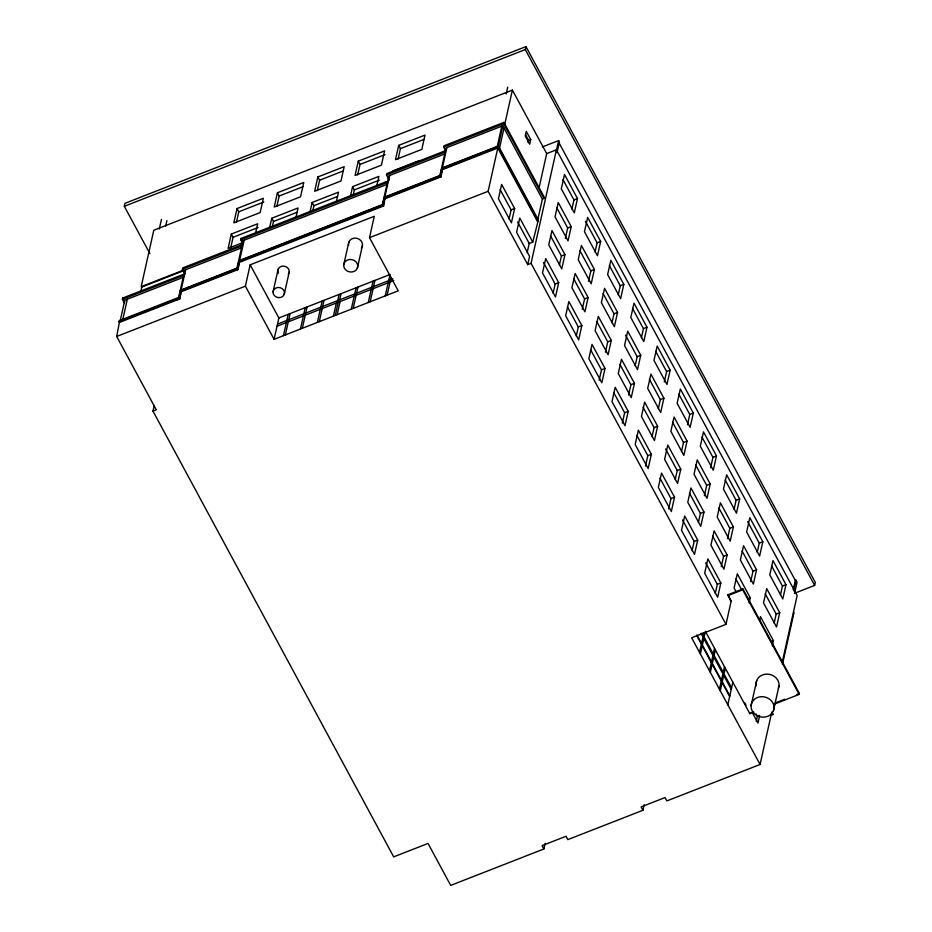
<?xml version="1.0" encoding="UTF-8"?>
<svg xmlns="http://www.w3.org/2000/svg" width="932" height="932" viewBox="0 0 932 932"><rect width="100%" height="100%" fill="white"/><g stroke="black" fill="none" stroke-linecap="round" stroke-linejoin="round"><path stroke-width="1.4" d="M149.877 253.597L124.317 206.287L124.981 203.316L525.951 46.6L815.314 582.442L814.65 585.413L794.437 593.3M124.457 303.156L122.407 299.347L122.698 298.042L182.695 274.591L183.488 276.058M545.15 843.367L543.892 848.97L450.692 885.4L428.033 843.437L393.688 856.869L152.976 411.117L156.296 409.824L116.686 336.475L119.529 321.633M120.135 321.074L124.795 300.186L183.196 277.363L182.695 274.591M122.651 320.084L127.323 299.207M141.105 291.157L141.757 286.45M159.314 228.981L161.446 219.416M165.686 226.115L166.91 220.651M184.99 273.95L182.427 269.22L182.73 267.915L241.004 245.139L241.796 246.607M152.976 411.117L154.246 405.443M180.121 297.634L178.991 297.308L180.587 290.155L237.264 268.008L239.128 260.611L382.702 204.492L384.333 197.188L440.207 175.356L441.85 168.04L498.41 145.94L538.358 219.917L532.766 242.099L529.225 243.485L527.186 252.584M179.328 297.937L180.587 290.155M185.631 269.744L181.018 290.365L236.891 268.533L243.136 240.607L386.943 184.396L386.442 181.624L241.039 238.452L240.747 239.769L242.658 243.31M119.867 322.262L179.864 298.811L181.123 291.029L237.8 268.882L239.431 261.577L383.297 205.343L384.928 198.038L440.754 176.23L442.385 168.913L498.142 147.116L502.767 125.773L446.09 147.92L439.846 175.857L386.116 196.862M179.864 298.811L181.123 291.029M255.613 232.872L257.651 223.762L231.311 234.06L228.119 248.355L242.6 242.704M237.019 208.558L233.815 222.865L260.156 212.566L263.348 198.271L237.019 208.558L238.767 211.797L236.437 222.2M230.449 249.007L233.07 237.299L231.311 234.06M172.804 300.488L178.525 298.252L184.827 270.059L241.505 247.912L241.004 245.139M237.602 268.637L239.128 260.611L237.334 269.826L236.996 269.197M239.559 260.82L244.172 240.2M180.657 291.972L238.138 269.511L239.431 261.577M245.384 286.171L250.16 264.805L374.28 216.294L369.503 237.66L398.209 290.819L274.09 339.33L245.384 286.171L116.686 336.475M269.697 227.361L271.736 218.263L298.065 207.964L296.038 217.074M277.433 192.761L274.229 207.067L300.57 196.769L303.762 182.474L277.433 192.761L279.181 196.011L276.862 206.403M272.319 226.709L273.484 221.501L271.736 218.263M273.053 291.949L278.12 269.29M274.09 339.33L278.866 317.963L250.16 264.805M284.202 294.454A5.767 5.068 12.6 0 0 277.654 287.499A5.767 5.068 12.6 0 0 274.462 295.712A5.767 5.068 12.6 0 0 284.202 294.454L289.27 271.806M310.111 211.564L312.15 202.465L338.479 192.167L336.452 201.277M317.847 176.964L314.655 191.27L340.984 180.971L344.188 166.677L317.847 176.964L319.606 180.214L317.276 190.606M283.445 335.671L288.221 314.305M312.744 210.912L313.898 205.704L312.15 202.465M285.355 334.926L290.12 313.56M300.419 329.043L305.195 307.677M302.317 328.297L307.094 306.931M317.381 322.414L322.157 301.048M319.28 321.668L324.056 300.302M350.537 195.767L352.564 186.668L378.905 176.369L376.866 185.48M358.272 161.166L355.069 175.472L381.409 165.174L384.601 150.879L358.272 161.166L360.02 164.416L357.69 174.808M353.158 195.114L354.323 189.907L352.564 186.668M343.687 264.991L348.824 242.04M333.423 316.134L336.359 303.028M337.279 302.679L339.12 294.407M335.299 315.4L338.223 302.306M339.178 301.933L341.019 293.673M337.163 314.678L340.087 301.572M357.399 268.078A7.083 6.244 12.6 0 0 349.349 259.527A7.083 6.244 12.6 0 0 345.423 269.628A7.083 6.244 12.6 0 0 357.399 268.078L362.536 245.128M351.306 309.144L356.082 287.778M353.205 308.399L357.981 287.044M389.192 179.969L386.477 174.948L386.768 173.632L444.249 151.17L445.042 152.638M383.04 205.122L384.333 197.188M384.776 197.386L389.669 175.472M239.769 262.207L383.635 205.972L384.928 198.038M398.686 145.369L395.483 159.675L421.823 149.376L425.015 135.082L398.686 145.369L400.434 148.619L398.115 159.023M368.268 302.516L373.045 281.149M370.179 301.77L374.944 280.404M385.242 295.887L390.019 274.521L278.866 317.963M387.141 295.141L391.091 277.468M445.729 150.856L443.702 147.093L443.982 145.788L503.874 122.383L544.265 197.211L543.985 198.493L542.377 199.122L537.671 220.185L538.358 219.917M240.91 260.296L382.341 205.017L388.865 175.787L444.75 153.943L444.249 151.17M440.824 174.762L441.85 168.04M446.894 147.617L442.281 168.238L495.859 147.291M385.265 198.667L441.092 176.859L442.385 168.913M506.204 93.946L507.73 87.119M497.199 146.767L501.812 126.146M539.104 187.6L546.7 153.594L556.427 149.796L531.054 263.36L527.733 264.653L488.123 191.305L497.793 148.013L537.403 221.373M543.985 198.493L503.583 123.688L503.874 122.383M504.806 124.073L512.402 90.089L153.792 230.239L141.186 286.672L183.732 270.047M504.014 128.08L499.342 148.957L514.417 176.87M814.65 585.413L525.287 49.571L525.951 46.6M509.047 218.997L511.086 209.898L500.135 189.627M528.118 142.678L528.642 140.359L525.485 134.534M514.627 208.512L511.435 222.818L498.445 198.749L501.637 184.443L514.627 208.512L511.086 209.898M530.704 139.555L529.667 144.192L525.252 136.025L526.289 131.4L530.704 139.555L528.642 140.359M527.733 264.653L529.574 256.405L516.573 232.336L519.776 218.03L532.766 242.099M556.253 151.194L558.629 140.581L542.436 146.906M557.045 152.65L559.421 142.037L558.629 140.581M553.107 293.149L555.146 284.039L543.519 262.509M559.375 265.107L561.413 256.009L550.462 235.738M565.351 238.382L567.67 227.979L556.73 207.708M571.91 209.048L573.937 199.937L562.998 179.678M558.687 282.652L555.495 296.959L542.494 272.89L545.698 258.595L558.687 282.652L555.146 284.039M564.955 254.622L561.763 268.929L548.762 244.86L551.965 230.554L564.955 254.622L561.413 256.009M571.223 226.593L568.031 240.887L555.029 216.83L558.233 202.524L571.223 226.593L567.67 227.979M577.49 198.551L574.298 212.857L561.297 188.788L564.501 174.494L577.49 198.551L573.937 199.937M576.279 336.044L578.306 326.946L567.367 306.675M582.255 309.308L584.574 298.916L573.634 278.645M588.511 281.278L590.841 270.874L579.902 250.615M595.07 251.943L597.109 242.844L585.482 221.315M581.859 325.559L578.667 339.854L565.666 315.797L568.858 301.49L581.859 325.559L578.306 326.946M588.127 297.518L584.923 311.824L571.933 287.755L575.126 273.46L588.127 297.518L584.574 298.916M594.395 269.488L591.191 283.794L578.201 259.725L581.393 245.419L594.395 269.488L590.841 270.874M600.662 241.458L597.459 255.752L584.469 231.695L587.661 217.389L600.662 241.458L597.109 242.844M599.148 380.244L601.478 369.841L590.527 349.582M605.416 352.214L607.746 341.811L596.795 321.54M611.974 322.88L614.013 313.781L603.062 293.51M618.242 294.85L620.269 285.74L609.33 265.48M605.019 368.455L601.827 382.761L588.838 358.692L592.03 344.386L605.019 368.455L601.478 369.841M611.287 340.425L608.095 354.731L595.094 330.662L598.297 316.356L611.287 340.425L607.746 341.811M617.555 312.395L614.363 326.689L601.361 302.62L604.565 288.326L617.555 312.395L614.013 313.781M623.823 284.353L620.63 298.659L607.629 274.591L610.833 260.296L623.823 284.353L620.269 285.74M622.32 423.151L624.638 412.748L613.699 392.477M628.587 395.11L630.906 384.706L619.966 364.447M635.135 365.775L637.173 356.676L625.547 335.147M641.402 337.745L643.441 328.647L632.502 308.375M628.191 411.362L624.999 425.656L611.998 401.587L615.202 387.293L628.191 411.362L624.638 412.748M634.459 383.32L631.255 397.626L618.266 373.557L621.458 359.263L634.459 383.32L630.906 384.706M640.727 355.29L637.523 369.596L624.533 345.527L627.725 331.221L640.727 355.29L637.173 356.676M646.994 327.26L643.791 341.555L630.801 317.497L633.993 303.191L646.994 327.26L643.441 328.647M645.48 466.047L647.81 455.643L636.871 435.384M652.039 436.712L654.078 427.613L643.127 407.342M658.307 408.682L660.345 399.583L649.394 379.312M664.283 381.945L666.613 371.542L655.662 351.282M651.363 454.257L648.159 468.563L635.17 444.494L638.362 430.188L651.363 454.257L647.81 455.643M657.619 426.227L654.427 440.521L641.437 416.464L644.629 402.158L657.619 426.227L654.078 427.613M663.887 398.185L660.695 412.492L647.693 388.423L650.897 374.128L663.887 398.185L660.345 399.583M670.155 370.155L666.962 384.462L653.961 360.393L657.165 346.087L670.155 370.155L666.613 371.542M668.652 508.942L670.97 498.55L660.031 478.279M675.211 479.619L677.238 470.509L665.611 448.979M681.478 451.577L683.506 442.479L672.566 422.208M687.443 424.852L689.773 414.449L678.834 394.178M674.523 497.164L671.331 511.458L658.33 487.389L661.534 473.095L674.523 497.164L670.97 498.55M680.791 469.122L677.599 483.428L664.598 459.36L667.79 445.053L680.791 469.122L677.238 470.509M687.059 441.092L683.855 455.399L670.865 431.33L674.057 417.023L687.059 441.092L683.506 442.479M693.326 413.062L690.123 427.357L677.133 403.3L680.325 388.993L693.326 413.062L689.773 414.449M692.103 550.544L694.142 541.445L682.515 519.916M698.371 522.514L700.41 513.415L689.459 493.145M704.347 495.777L706.677 485.374L695.726 465.115M710.615 467.748L712.945 457.344L701.994 437.085M697.695 540.059L694.491 554.365L681.502 530.296L684.694 515.99L697.695 540.059L694.142 541.445M703.963 512.029L700.759 526.324L687.769 502.266L690.962 487.96L703.963 512.029L700.41 513.415M710.219 483.988L707.027 498.294L694.025 474.225L697.229 459.93L710.219 483.988L706.677 485.374M716.487 455.958L713.295 470.264L700.293 446.195L703.497 431.889L716.487 455.958L712.945 457.344M543.892 848.97L542.086 845.627L566.015 836.272L567.821 839.616L642.929 810.269L644.187 804.654M699.548 652.412L702.984 637.034M703.951 632.712L703.322 635.554L701.994 633.108M700.386 653.984L703.823 638.606M715.275 593.451L717.314 584.352L705.675 562.812M721.252 566.714L723.57 556.311L712.631 536.051M727.519 538.684L729.838 528.281L718.898 508.01M734.067 509.35L736.105 500.251L725.166 479.98M720.855 582.954L717.663 597.261L704.662 573.192L707.866 558.897L720.855 582.954L717.314 584.352M727.123 554.924L723.931 569.231L710.93 545.162L714.133 530.856L727.123 554.924L723.57 556.311M733.391 526.895L730.199 541.189L717.197 517.132L720.389 502.826L733.391 526.895L729.838 528.281M739.659 498.865L736.455 513.159L723.465 489.09L726.657 474.796L739.659 498.865L736.105 500.251M709.497 670.83L712.933 655.452M714.529 648.276L713.26 653.961L704.161 637.115L705.431 631.43L749.852 713.679L753.848 712.118M710.335 672.391L713.772 657.013M715.38 649.837L714.11 655.522L723.209 672.38L724.479 666.695M642.929 810.269L641.123 806.914L665.052 797.559L666.858 800.914L760.069 764.485L691.637 637.768L725.981 624.347L731.026 601.792L727.915 594.779L742.921 588.919L799.4 693.501L799.202 694.398L773.851 704.301M719.434 689.249L722.871 673.871M799.202 694.398L742.722 589.805L742.921 588.919M720.285 690.81L723.721 675.432M725.317 668.256L724.048 673.941L731.573 687.874M750.679 581.58L753.009 571.176L742.058 550.917M757.238 552.245L759.277 543.146L747.65 521.617M749.13 603.027L750.295 597.831L737.294 573.763L734.101 588.057L736.152 591.867M756.551 569.79L753.359 584.096L740.369 560.027L743.561 545.733L756.551 569.79L753.009 571.176M762.819 541.76L759.627 556.066L746.625 531.997L749.829 517.691L762.819 541.76L759.277 543.146M727.799 704.743L732.843 682.189M759.592 620.561L760.465 616.658L773.455 640.727L772.29 645.923M751.076 705.699L756.702 680.558M749.852 713.679L750.05 712.794M774.143 623.182L776.17 614.083L765.23 593.812M780.41 595.152L782.437 586.053L771.498 565.782M779.723 612.697L776.531 626.991L763.529 602.934L766.721 588.628L779.723 612.697L776.17 614.083M785.991 584.655L782.787 598.961L769.797 574.893L772.989 560.598L785.991 584.655L782.437 586.053M756.26 721.426L757.39 716.359L756.073 713.924M759.394 716.731L757.972 723.057L752.066 712.106M793.237 589.7L795.311 580.415L558.734 142.305L559.421 142.037M793.633 590.76L795.998 580.147L795.311 580.415M794.705 592.752L797.07 582.139L795.998 580.147M782.344 661.72L797.14 595.548L556.427 149.796M760.069 764.485L771.347 714.017L771.906 715.065L773.164 714.11M782.449 664.353L794.064 612.382M773.432 710.732A11.557 10.17 12.6 0 0 760.302 696.787A11.557 10.17 12.6 0 0 753.906 713.248A11.557 10.17 12.6 0 0 773.432 710.732L779.047 685.591A11.557 10.17 12.6 0 0 766.826 674.127A11.557 10.17 12.6 0 0 756.318 685.824M778.465 688.177L779.047 685.591M124.317 206.287L525.287 49.571M238.767 211.797L263.779 202.023M279.181 196.011L302.888 186.738M319.606 180.214L343.302 170.94M360.02 164.416L385.033 154.63M400.434 148.619L424.142 139.357M443.702 147.093L503.583 123.688M392.989 170.871L419.318 160.584M386.477 174.948L443.958 152.475M233.07 237.299L258.082 227.525M273.484 221.501L297.18 212.24M313.898 205.704L337.605 196.442M354.323 189.907L379.336 180.132M240.747 239.769L386.151 182.94M182.427 269.22L240.712 246.444M446.207 167.096L451.566 164.999M456.925 162.914L463.623 160.292M467.643 158.72L472.99 156.623M478.349 154.537L485.048 151.916M489.067 150.343L494.426 148.246M142.037 286.974L184.012 270.571M442.723 169.542L498.48 147.745M122.407 299.347L182.404 275.895M384.671 197.817L389.995 195.743M393.991 194.182L399.315 192.097M403.3 190.536L439.217 176.498M240.817 260.704L247.597 258.059M250.3 256.999L285.518 243.24M289.584 241.656L295.001 239.536M300.419 237.415L307.187 234.771M309.902 233.711L318.022 230.53M322.088 228.946L342.405 221M346.471 219.416L354.603 216.236M360.02 214.127L364.086 212.531M369.503 210.411L376.272 207.766M182.276 290.26L199.821 283.398M203.863 281.814L211.96 278.656M216.014 277.072L221.408 274.963M226.802 272.855L233.559 270.21M178.991 297.308L119.11 320.713L118.842 321.901L179.526 298.182M126.624 318.534L147.815 310.251M150.471 309.214L157.089 306.628M162.389 304.554L171.663 300.931M369.503 237.66L488.123 191.305M277.491 324.115L393.001 278.971M277.014 326.223L393.758 280.602M727.717 595.676L742.722 589.805M747.918 598.752L750.295 597.831M771.09 641.647L773.455 640.727M775.389 702.891L784.721 699.233M796.732 694.55L799.4 693.501M757.39 716.359L759.673 715.461M172.979 300.628L178.257 299.44M512.402 90.089L546.7 153.594M502.767 125.773L542.377 199.122M735.802 578.947L741.954 590.352M515.78 179.41L521.955 190.827M523.318 193.367L527.43 200.974M528.805 203.514L532.918 211.121M536.343 217.471L537.706 220.01M498.061 146.825L538.09 221.094M727.915 594.779L731.375 601.175M517.598 221.956L529.225 243.485M531.054 263.36L725.981 624.347M771.684 712.083L773.059 714.611M744.668 702.821L746.008 705.314M701.004 633.376L731.236 689.365M696.926 634.948L701.54 643.499M702.39 645.061L711.489 661.906M712.328 663.467L721.426 680.325M722.277 681.886L729.791 695.82M696.775 635.624L701.388 644.163M702.239 645.725L711.337 662.582M712.176 664.143L721.275 681.001M722.125 682.562L729.639 696.484M440.754 176.23L441.092 176.859M386.442 181.624L387.234 183.091M383.297 205.343L383.635 205.972M241.039 238.452L242.949 242.005M237.8 268.882L238.138 269.511M122.698 298.042L124.748 301.84M278.412 273.204A5.767 5.068 12.6 0 1 283.922 266.121A5.767 5.068 12.6 0 1 288.314 274.253M348.591 245.267A7.083 6.244 12.6 0 1 356.874 238.289A7.083 6.244 12.6 0 1 361.36 248.145"/></g></svg>
